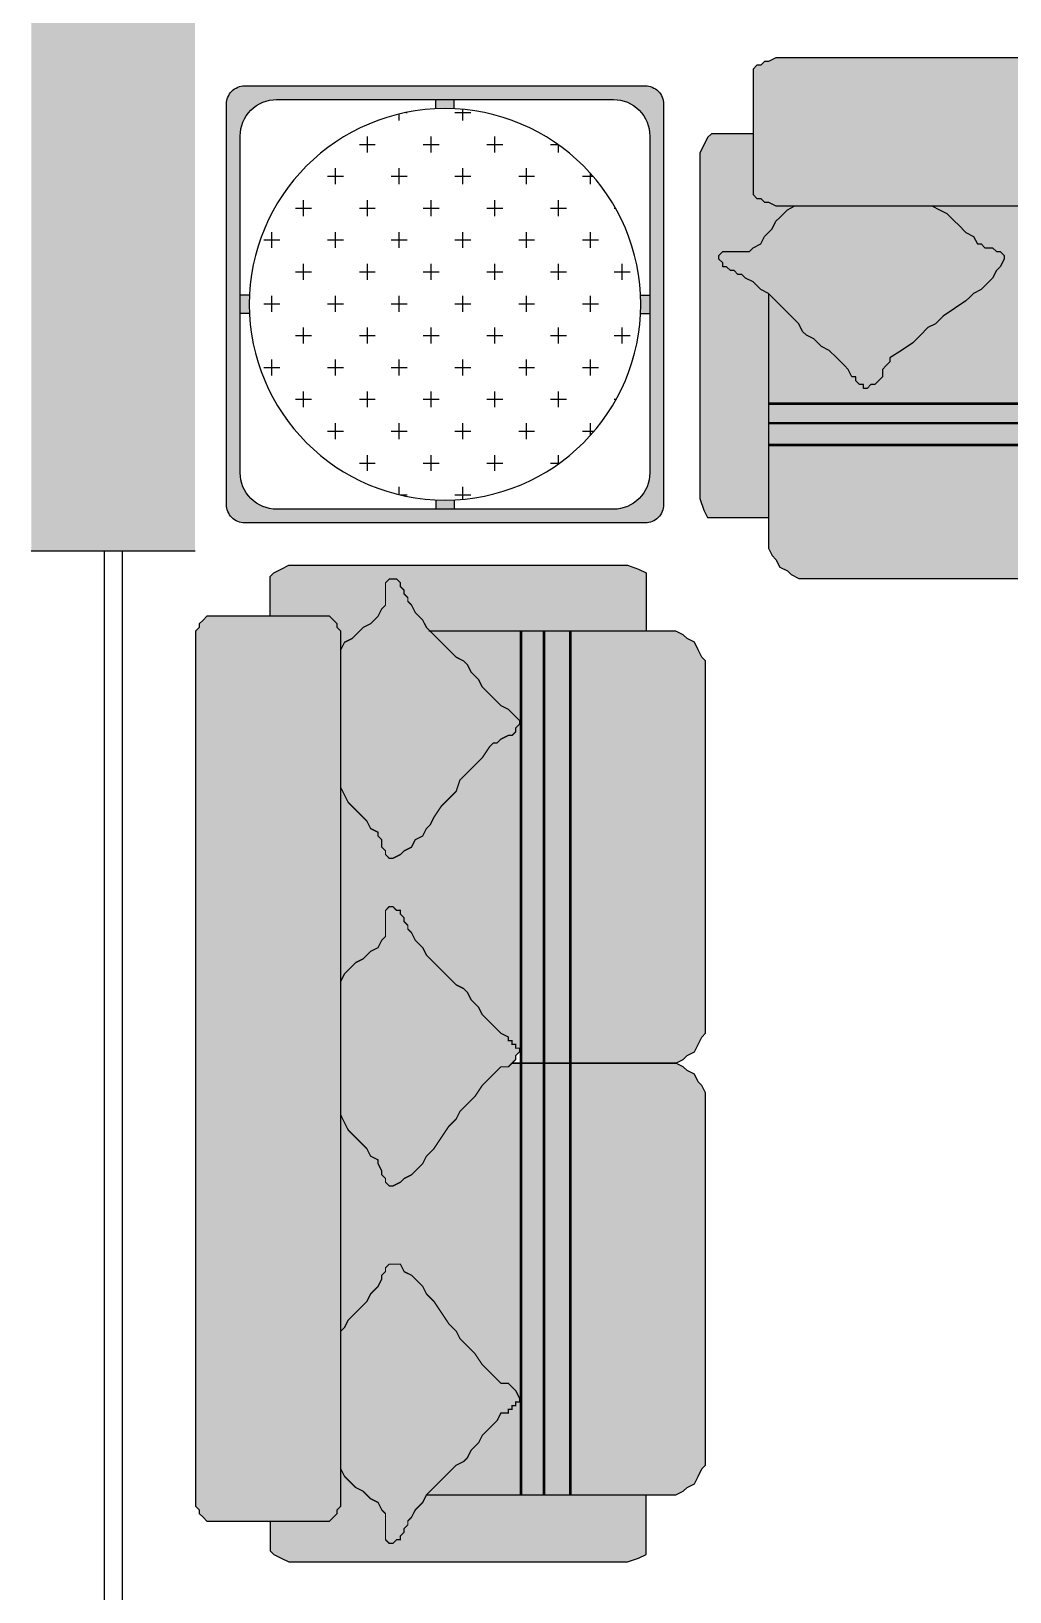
# Model space of a CAD drawing. Extents: x 11 to 612, y 7 to 1092.
# Drawn here: x 55.5 to 109.3, y 581.4 to 667.1 of the extents above; entities that cross this region are included whole.
import ezdxf

# ---------------------------------------------------------------- set-up
doc = ezdxf.new("R2010")
doc.units = 0
doc.header["$MEASUREMENT"] = 0
doc.layers.get('0').update_dxf_attribs({"linetype": 'CONTINUOUS'})
for name, color, linetype in [('FURNITURE', 44, 'CONTINUOUS'), ('LINE', 7, 'CONTINUOUS'), ('WALLS', 7, 'CONTINUOUS'), ('WINDOWS', 140, 'CONTINUOUS')]:
    doc.layers.add(name, color=color, linetype=linetype)

# ---------------------------------------------------------------- blocks, each defined once
blk = doc.blocks.new('CORNER_TABLE_2X2')
h = blk.add_hatch(color=12)
h.dxf.hatch_style = 1
h.paths.add_polyline_path([(11, -12, 0.414214), (12, -11), (12, 11, 0.414214), (11, 12), (-11, 12, 0.414214), (-12, 11), (-12, -11, 0.414214), (-11, -12)])
h.paths.add_polyline_path([(-9.25, -11.25, -0.414214), (-11.25, -9.25), (-11.25, 9.25, -0.414214), (-9.25, 11.25), (9.25, 11.25, -0.414214), (11.25, 9.25), (11.25, -9.25, -0.414214), (9.25, -11.25)], flags=16)
h.paths.add_polyline_path([(-10.75, 0, -1), (10.75, 0, -1)], flags=0)
h = blk.add_hatch(color=12)
h.dxf.hatch_style = 1
h.paths.add_polyline_path([(10.75, 0, -0.011633), (10.738, -0.5), (11.25, -0.5), (11.25, 0.5), (10.738, 0.5, -0.011633)])
h.paths.add_polyline_path([(-0.5, -10.738), (-0.5, -11.25), (0.5, -11.25), (0.5, -10.738, -0.023268)])
h.paths.add_polyline_path([(-10.738, 0.5), (-11.25, 0.5), (-11.25, -0.5), (-10.738, -0.5, -0.011633), (-10.75, 0, -0.011633)])
h.paths.add_polyline_path([(0.5, 10.738), (0.5, 11.25), (-0.5, 11.25), (-0.5, 10.738, -0.023268)])
h = blk.add_hatch()
h.set_pattern_fill('CROSS,_O', color=4, scale=7, angle=180)
h.set_pattern_definition([(180, (417.5305, 118.5105), (-1.75, -1.75), [0.875, -2.625]), (270, (417.093, 118.948), (1.75, -1.75), [0.875, -2.625])])
h.paths.add_polyline_path([(10.75, 0, 1), (-10.75, 0, 1)])
for p, q in [((-0.5, 10.738), (-0.5, 11.25)), ((0.5, 10.738), (0.5, 11.25)), ((-10.738, 0.5), (-11.25, 0.5)), ((10.738, 0.5), (11.25, 0.5)), ((-10.738, -0.5), (-11.25, -0.5)), ((10.738, -0.5), (11.25, -0.5)), ((-0.5, -10.738), (-0.5, -11.25)), ((0.5, -10.738), (0.5, -11.25))]:
    blk.add_line(p, q)
for points in [[(11, 12), (-11, 12, 0.414214), (-12, 11), (-12, -11, 0.414214), (-11, -12), (11, -12, 0.414214), (12, -11), (12, 11, 0.414214)], [(9.25, 11.25), (-9.25, 11.25, 0.414214), (-11.25, 9.25), (-11.25, -9.25, 0.414214), (-9.25, -11.25), (9.25, -11.25, 0.414214), (11.25, -9.25), (11.25, 9.25, 0.414214)]]:
    blk.add_lwpolyline(points, format="xyb", close=True)
at = {"color": 12}
blk.add_circle((0, 0), 10.75, dxfattribs=at)
blk = doc.blocks.new('AFDSAF')
at = {"layer": 'FURNITURE'}
h = blk.add_hatch(color=251, dxfattribs=at)
h.dxf.hatch_style = 1
h.paths.add_polyline_path([(-12.019, 19.146), (-12.019, 14.198), (-12.441, 13.917), (-13.074, 13.495), (-13.285, 13.285), (-13.495, 13.074), (-13.917, 12.863), (-14.339, 12.441), (-14.55, 12.23), (-14.761, 11.809), (-14.972, 11.598), (-15.182, 11.176), (-15.182, 10.965), (-14.972, 10.754), (-14.761, 10.754), (-14.55, 10.543), (-14.128, 10.543), (-13.917, 10.332), (-13.706, 10.332), (-13.495, 9.911), (-13.074, 9.7), (-12.652, 9.278), (-12.441, 9.067), (-12.019, 8.646), (-11.598, 8.435), (-11.176, 8.224), (-27.413, 8.224), (-26.991, 8.435), (-26.569, 8.646), (-26.148, 9.067), (-25.937, 9.278), (-25.515, 9.7), (-25.093, 9.911), (-24.882, 10.332), (-24.671, 10.332), (-24.461, 10.543), (-24.039, 10.543), (-23.828, 10.754), (-23.617, 10.754), (-23.406, 10.965), (-23.406, 11.176), (-23.617, 11.598), (-23.828, 11.809), (-24.039, 12.23), (-24.25, 12.441), (-24.671, 12.863), (-25.093, 13.074), (-25.304, 13.285), (-25.515, 13.495), (-26.148, 13.917), (-26.78, 14.339), (-27.202, 14.761), (-27.624, 14.972), (-28.045, 15.393), (-28.467, 15.815), (-29.1, 16.237), (-29.732, 16.658), (-29.732, 16.869), (-29.943, 17.08), (-30.154, 17.291), (-30.154, 17.713), (-30.365, 17.924), (-30.576, 18.135), (-30.787, 18.135), (-30.997, 18.345), (-31.208, 18.345), (-31.208, 18.135), (-31.419, 18.135), (-31.63, 17.924), (-31.63, 17.713), (-31.841, 17.713), (-32.052, 17.291), (-32.263, 17.08), (-32.684, 16.658), (-33.106, 16.237), (-33.528, 16.026), (-33.95, 15.604), (-34.371, 15.393), (-34.582, 15.182), (-34.793, 14.761), (-35.215, 14.339), (-35.637, 13.917), (-36.058, 13.495), (-36.48, 13.074), (-36.48, 19.146)])
h.paths.add_polyline_path([(12.23, 19.146), (12.23, 17.713), (12.019, 17.291), (11.809, 17.08), (11.809, 16.869), (11.598, 16.658), (10.965, 16.237), (10.543, 15.815), (10.122, 15.393), (9.489, 14.972), (9.067, 14.761), (8.646, 14.339), (8.224, 13.917), (7.591, 13.495), (7.169, 13.285), (6.959, 13.074), (6.537, 12.863), (6.326, 12.441), (5.904, 12.23), (5.693, 11.809), (5.483, 11.598), (5.272, 11.176), (5.272, 10.965), (5.483, 10.754), (5.693, 10.754), (5.904, 10.543), (6.326, 10.543), (6.537, 10.332), (6.748, 10.332), (6.959, 9.911), (7.38, 9.7), (7.802, 9.278), (8.013, 9.067), (8.435, 8.646), (8.856, 8.435), (9.278, 8.224), (-3.585, 8.224), (-3.163, 8.435), (-2.741, 8.856), (-2.53, 9.067), (-2.32, 9.489), (-1.898, 9.911), (-1.687, 10.332), (-1.265, 10.543), (-1.054, 10.754), (-0.633, 10.754), (-0.422, 10.754), (0, 10.754), (0.211, 10.754), (0.422, 10.754), (0.633, 10.965), (0.633, 11.176), (0.422, 11.387), (0.422, 11.598), (0.211, 11.598), (0, 11.809), (-0.211, 11.809), (-0.422, 12.019), (-0.633, 12.019), (-0.843, 12.23), (-1.265, 12.441), (-1.687, 12.863), (-2.109, 13.074), (-2.53, 13.495), (-2.952, 13.917), (-3.374, 14.339), (-3.796, 14.761), (-4.006, 15.182), (-4.217, 15.393), (-4.639, 15.604), (-5.061, 16.026), (-5.483, 16.237), (-5.904, 16.658), (-6.326, 17.08), (-6.748, 17.291), (-6.748, 17.713), (-6.959, 17.713), (-6.959, 17.924), (-7.169, 17.924), (-7.169, 18.135), (-7.38, 18.135), (-7.38, 18.345), (-7.591, 18.345), (-8.013, 18.135), (-8.224, 17.924), (-8.435, 17.713), (-8.435, 17.291), (-8.646, 17.08), (-8.856, 16.869), (-9.067, 16.658), (-9.489, 16.237), (-10.122, 15.815), (-10.543, 15.393), (-10.965, 14.972), (-11.387, 14.761), (-11.809, 14.339), (-12.019, 14.198), (-12.019, 19.146)])
h.paths.add_polyline_path([(36.691, 19.146), (36.691, 13.285), (36.48, 13.495), (36.058, 13.917), (35.637, 14.339), (35.426, 14.761), (35.004, 15.182), (34.793, 15.393), (34.371, 15.604), (33.95, 16.026), (33.528, 16.237), (33.106, 16.658), (32.684, 17.08), (32.474, 17.291), (32.263, 17.713), (32.052, 17.924), (31.841, 18.135), (31.63, 18.345), (31.419, 18.345), (31.208, 18.135), (30.997, 18.135), (30.787, 17.924), (30.787, 17.713), (30.576, 17.291), (30.365, 17.08), (30.365, 16.869), (30.154, 16.658), (29.521, 16.237), (29.1, 15.815), (28.678, 15.393), (28.256, 14.972), (27.834, 14.761), (27.202, 14.339), (26.78, 13.917), (26.148, 13.495), (25.726, 13.285), (25.515, 13.074), (25.093, 12.863), (24.882, 12.441), (24.461, 12.23), (24.25, 11.809), (24.039, 11.598), (23.828, 11.176), (23.828, 10.965), (24.039, 10.965), (24.039, 10.754), (24.25, 10.754), (24.671, 10.543), (24.882, 10.543), (25.093, 10.332), (25.304, 10.332), (25.726, 9.911), (25.937, 9.7), (26.358, 9.278), (26.78, 9.067), (26.991, 8.646), (27.413, 8.435), (27.834, 8.224), (17.08, 8.224), (17.291, 8.435), (17.713, 8.856), (17.924, 9.067), (18.345, 9.489), (18.556, 9.911), (18.978, 10.332), (19.4, 10.543), (19.611, 10.754), (19.822, 10.754), (20.032, 10.754), (20.454, 10.754), (20.665, 10.754), (20.876, 10.754), (21.087, 10.965), (21.087, 11.176), (20.876, 11.387), (20.876, 11.598), (20.665, 11.598), (20.454, 11.809), (20.243, 11.809), (20.032, 12.019), (19.822, 12.019), (19.611, 12.23), (19.189, 12.441), (18.767, 12.863), (18.345, 13.074), (17.924, 13.495), (17.502, 13.917), (17.08, 14.339), (16.658, 14.761), (16.448, 15.182), (16.237, 15.393), (15.815, 15.604), (15.393, 16.026), (14.972, 16.237), (14.55, 16.658), (14.128, 17.08), (13.917, 17.291), (13.706, 17.713), (13.495, 17.924), (13.285, 18.135), (13.074, 18.135), (13.074, 18.345), (12.863, 18.345), (12.652, 18.135), (12.441, 18.135), (12.23, 17.924), (12.23, 19.146)])
h.paths.add_polyline_path([(12.23, 21.518), (12.23, 26.78), (12.441, 27.202), (12.441, 27.624), (12.652, 27.834), (13.074, 28.256), (13.285, 28.467), (13.706, 28.678), (14.128, 28.889), (14.55, 28.889), (34.371, 28.889), (35.004, 28.889), (35.426, 28.678), (35.637, 28.467), (36.058, 28.256), (36.269, 27.834), (36.48, 27.624), (36.691, 27.202), (36.691, 26.78), (36.691, 21.518)])
h.paths.add_polyline_path([(12.23, 21.518), (-12.019, 21.518), (-12.019, 26.78), (-12.019, 27.202), (-11.809, 27.624), (-11.598, 27.834), (-11.387, 28.256), (-11.176, 28.467), (-10.754, 28.678), (-10.332, 28.889), (-9.911, 28.889), (10.122, 28.889), (10.543, 28.889), (10.965, 28.678), (11.387, 28.467), (11.598, 28.256), (11.809, 27.834), (12.019, 27.624), (12.23, 27.202), (12.23, 26.78)])
h.paths.add_polyline_path([(-14.339, 28.889), (-13.917, 28.889), (-13.495, 28.678), (-13.074, 28.467), (-12.652, 28.256), (-12.441, 27.834), (-12.23, 27.624), (-12.23, 27.202), (-12.019, 26.78), (-12.019, 21.518), (-36.48, 21.518), (-36.48, 26.78), (-36.48, 27.202), (-36.269, 27.624), (-36.058, 27.834), (-35.847, 28.256), (-35.426, 28.467), (-35.215, 28.678), (-34.793, 28.889), (-34.16, 28.889)])
h.paths.add_polyline_path([(-12.019, 21.447), (-12.019, 20.3), (-36.48, 20.3), (-36.48, 21.447)])
h.paths.add_polyline_path([(12.23, 20.229), (12.23, 19.217), (-12.019, 19.217), (-12.019, 20.229)])
h.paths.add_polyline_path([(12.23, 21.447), (12.23, 20.3), (-12.019, 20.3), (-12.019, 21.447)])
h.paths.add_polyline_path([(36.691, 21.447), (36.691, 20.3), (12.23, 20.3), (12.23, 21.447)])
h.paths.add_polyline_path([(36.691, 20.229), (36.691, 19.217), (12.23, 19.217), (12.23, 20.229)])
h.paths.add_polyline_path([(-12.019, 20.229), (-12.019, 19.217), (-36.48, 19.217), (-36.48, 20.229)])
h = blk.add_hatch(color=251, dxfattribs=at)
h.dxf.hatch_style = 1
h.paths.add_polyline_path([(35.215, 8.224), (35.637, 8.224), (35.847, 8.224), (36.269, 8.224), (36.48, 8.013), (36.902, 8.013), (37.113, 7.802), (37.323, 7.802), (37.534, 7.591), (37.534, 7.38), (37.534, 0.843), (37.534, 0.633), (37.323, 0.422), (37.113, 0.422), (36.902, 0.211), (36.48, 0.211), (36.269, 0), (35.847, 0), (35.215, 0), (-35.215, 0), (-35.637, 0), (-36.058, 0), (-36.48, 0.211), (-36.691, 0.211), (-36.902, 0.422), (-37.113, 0.422), (-37.323, 0.633), (-37.323, 0.843), (-37.323, 7.38), (-37.323, 7.591), (-37.113, 7.802), (-36.902, 7.802), (-36.691, 8.013), (-36.48, 8.013), (-36.058, 8.224), (-35.637, 8.224), (-35.215, 8.224)])
h.paths.add_polyline_path([(40.26, 6.115), (40.26, 5.272), (40.049, 4.85), (39.838, 4.428), (39.627, 4.217), (37.534, 4.217), (37.534, 7.38), (37.534, 7.591), (37.323, 7.802), (37.113, 7.802), (36.902, 8.013), (36.48, 8.013), (36.269, 8.224), (35.847, 8.224), (35.637, 8.224), (36.058, 8.435), (36.269, 8.856), (36.48, 9.067), (36.902, 9.489), (37.113, 9.911), (37.534, 10.332), (37.956, 10.543), (38.167, 10.754), (38.378, 10.754), (38.589, 10.754), (39.01, 10.754), (39.221, 10.754), (39.432, 10.754), (39.643, 10.965), (39.643, 11.176), (39.643, 11.387), (39.432, 11.598), (39.221, 11.598), (39.01, 11.809), (38.8, 11.809), (38.589, 12.019), (38.378, 12.019), (38.167, 12.23), (37.745, 12.441), (37.323, 12.863), (36.902, 13.074), (36.691, 13.285), (36.691, 25.515), (39.627, 25.515), (39.838, 25.515), (40.049, 25.093), (40.26, 24.461), (40.26, 23.617)])
h.paths.add_polyline_path([(-36.48, 13.074), (-36.902, 12.863), (-37.323, 12.441), (-37.745, 12.23), (-37.956, 12.019), (-38.167, 12.019), (-38.378, 11.809), (-38.589, 11.809), (-38.8, 11.598), (-39.01, 11.598), (-39.01, 11.387), (-39.221, 11.176), (-39.221, 10.965), (-39.01, 10.754), (-38.8, 10.754), (-38.589, 10.754), (-38.167, 10.754), (-37.956, 10.754), (-37.534, 10.754), (-37.323, 10.543), (-36.902, 10.332), (-36.691, 9.911), (-36.269, 9.489), (-36.058, 9.067), (-35.847, 8.856), (-35.426, 8.435), (-35.004, 8.224), (-35.215, 8.224), (-35.637, 8.224), (-36.058, 8.224), (-36.48, 8.013), (-36.691, 8.013), (-36.902, 7.802), (-37.113, 7.802), (-37.323, 7.591), (-37.323, 7.38), (-37.323, 4.217), (-39.643, 4.217), (-39.854, 4.428), (-40.065, 4.85), (-40.276, 5.272), (-40.276, 6.115), (-40.276, 23.617), (-40.276, 24.461), (-40.065, 25.093), (-39.854, 25.515), (-39.643, 25.515), (-36.48, 25.515)])
h = blk.add_hatch(color=52, dxfattribs=at)
h.dxf.hatch_style = 1
h.paths.add_polyline_path([(-27.624, 14.972), (-27.202, 14.761), (-26.78, 14.339), (-26.148, 13.917), (-25.515, 13.495), (-25.304, 13.285), (-25.093, 13.074), (-24.671, 12.863), (-24.25, 12.441), (-24.039, 12.23), (-23.828, 11.809), (-23.617, 11.598), (-23.406, 11.176), (-23.406, 10.965), (-23.617, 10.754), (-23.828, 10.754), (-24.039, 10.543), (-24.461, 10.543), (-24.671, 10.332), (-24.882, 10.332), (-25.093, 9.911), (-25.515, 9.7), (-25.937, 9.278), (-26.148, 9.067), (-26.569, 8.646), (-26.991, 8.435), (-27.413, 8.224), (-27.834, 8.224), (-34.582, 8.224), (-35.004, 8.224), (-35.426, 8.435), (-35.847, 8.856), (-36.058, 9.067), (-36.269, 9.489), (-36.691, 9.911), (-36.902, 10.332), (-37.323, 10.543), (-37.534, 10.754), (-37.956, 10.754), (-38.167, 10.754), (-38.589, 10.754), (-38.8, 10.754), (-39.01, 10.754), (-39.221, 10.965), (-39.221, 11.176), (-39.01, 11.387), (-39.01, 11.598), (-38.8, 11.598), (-38.589, 11.809), (-38.378, 11.809), (-38.167, 12.019), (-37.956, 12.019), (-37.745, 12.23), (-37.323, 12.441), (-36.902, 12.863), (-36.48, 13.074), (-36.058, 13.495), (-35.637, 13.917), (-35.215, 14.339), (-34.793, 14.761), (-34.582, 15.182), (-34.371, 15.393), (-33.95, 15.604), (-33.528, 16.026), (-33.106, 16.237), (-32.684, 16.658), (-32.263, 17.08), (-32.052, 17.291), (-31.841, 17.713), (-31.63, 17.713), (-31.63, 17.924), (-31.419, 18.135), (-31.208, 18.135), (-31.208, 18.345), (-30.997, 18.345), (-30.787, 18.135), (-30.576, 18.135), (-30.365, 17.924), (-30.154, 17.713), (-30.154, 17.291), (-29.943, 17.08), (-29.732, 16.869), (-29.732, 16.658), (-29.1, 16.237), (-28.467, 15.815), (-28.045, 15.393)])
h.paths.add_polyline_path([(-3.796, 14.761), (-3.374, 14.339), (-2.952, 13.917), (-2.53, 13.495), (-2.109, 13.074), (-1.687, 12.863), (-1.265, 12.441), (-0.843, 12.23), (-0.633, 12.019), (-0.422, 12.019), (-0.211, 11.809), (0, 11.809), (0.211, 11.598), (0.422, 11.598), (0.422, 11.387), (0.633, 11.176), (0.633, 10.965), (0.422, 10.754), (0.211, 10.754), (0, 10.754), (-0.422, 10.754), (-0.633, 10.754), (-1.054, 10.754), (-1.265, 10.543), (-1.687, 10.332), (-1.898, 9.911), (-2.32, 9.489), (-2.53, 9.067), (-2.741, 8.856), (-3.163, 8.435), (-3.585, 8.224), (-4.006, 8.224), (-10.965, 8.224), (-11.176, 8.224), (-11.598, 8.435), (-12.019, 8.646), (-12.441, 9.067), (-12.652, 9.278), (-13.074, 9.7), (-13.495, 9.911), (-13.706, 10.332), (-13.917, 10.332), (-14.128, 10.543), (-14.55, 10.543), (-14.761, 10.754), (-14.972, 10.754), (-15.182, 10.965), (-15.182, 11.176), (-14.972, 11.598), (-14.761, 11.809), (-14.55, 12.23), (-14.339, 12.441), (-13.917, 12.863), (-13.495, 13.074), (-13.285, 13.285), (-13.074, 13.495), (-12.441, 13.917), (-11.809, 14.339), (-11.387, 14.761), (-10.965, 14.972), (-10.543, 15.393), (-10.122, 15.815), (-9.489, 16.237), (-9.067, 16.658), (-8.856, 16.869), (-8.646, 17.08), (-8.435, 17.291), (-8.435, 17.713), (-8.224, 17.924), (-8.013, 18.135), (-7.591, 18.345), (-7.38, 18.345), (-7.38, 18.135), (-7.169, 18.135), (-7.169, 17.924), (-6.959, 17.924), (-6.959, 17.713), (-6.748, 17.713), (-6.748, 17.291), (-6.326, 17.08), (-5.904, 16.658), (-5.483, 16.237), (-5.061, 16.026), (-4.639, 15.604), (-4.217, 15.393), (-4.006, 15.182)])
h.paths.add_polyline_path([(10.122, 15.393), (10.543, 15.815), (10.965, 16.237), (11.598, 16.658), (11.809, 16.869), (11.809, 17.08), (12.019, 17.291), (12.23, 17.713), (12.23, 17.924), (12.441, 18.135), (12.652, 18.135), (12.863, 18.345), (13.074, 18.345), (13.074, 18.135), (13.285, 18.135), (13.495, 17.924), (13.706, 17.713), (13.917, 17.291), (14.128, 17.08), (14.55, 16.658), (14.972, 16.237), (15.393, 16.026), (15.815, 15.604), (16.237, 15.393), (16.448, 15.182), (16.658, 14.761), (17.08, 14.339), (17.502, 13.917), (17.924, 13.495), (18.345, 13.074), (18.767, 12.863), (19.189, 12.441), (19.611, 12.23), (19.822, 12.019), (20.032, 12.019), (20.243, 11.809), (20.454, 11.809), (20.665, 11.598), (20.876, 11.598), (20.876, 11.387), (21.087, 11.176), (21.087, 10.965), (20.876, 10.754), (20.665, 10.754), (20.454, 10.754), (20.032, 10.754), (19.822, 10.754), (19.611, 10.754), (19.4, 10.543), (18.978, 10.332), (18.556, 9.911), (18.345, 9.489), (17.924, 9.067), (17.713, 8.856), (17.291, 8.435), (17.08, 8.224), (16.448, 8.224), (9.7, 8.224), (9.278, 8.224), (8.856, 8.435), (8.435, 8.646), (8.013, 9.067), (7.802, 9.278), (7.38, 9.7), (6.959, 9.911), (6.748, 10.332), (6.537, 10.332), (6.326, 10.543), (5.904, 10.543), (5.693, 10.754), (5.483, 10.754), (5.272, 10.965), (5.272, 11.176), (5.483, 11.598), (5.693, 11.809), (5.904, 12.23), (6.326, 12.441), (6.537, 12.863), (6.959, 13.074), (7.169, 13.285), (7.591, 13.495), (8.224, 13.917), (8.646, 14.339), (9.067, 14.761), (9.489, 14.972)])
h.paths.add_polyline_path([(28.678, 15.393), (29.1, 15.815), (29.521, 16.237), (30.154, 16.658), (30.365, 16.869), (30.365, 17.08), (30.576, 17.291), (30.787, 17.713), (30.787, 17.924), (30.997, 18.135), (31.208, 18.135), (31.419, 18.345), (31.63, 18.345), (31.841, 18.135), (32.052, 17.924), (32.263, 17.713), (32.474, 17.291), (32.684, 17.08), (33.106, 16.658), (33.528, 16.237), (33.95, 16.026), (34.371, 15.604), (34.793, 15.393), (35.004, 15.182), (35.426, 14.761), (35.637, 14.339), (36.058, 13.917), (36.48, 13.495), (36.902, 13.074), (37.323, 12.863), (37.745, 12.441), (38.167, 12.23), (38.378, 12.019), (38.589, 12.019), (38.8, 11.809), (39.01, 11.809), (39.221, 11.598), (39.432, 11.598), (39.643, 11.387), (39.643, 11.176), (39.643, 10.965), (39.432, 10.754), (39.221, 10.754), (39.01, 10.754), (38.589, 10.754), (38.378, 10.754), (38.167, 10.754), (37.956, 10.543), (37.534, 10.332), (37.113, 9.911), (36.902, 9.489), (36.48, 9.067), (36.269, 8.856), (36.058, 8.435), (35.637, 8.224), (35.004, 8.224), (28.256, 8.224), (27.834, 8.224), (27.413, 8.435), (26.991, 8.646), (26.78, 9.067), (26.358, 9.278), (25.937, 9.7), (25.726, 9.911), (25.304, 10.332), (25.093, 10.332), (24.882, 10.543), (24.671, 10.543), (24.25, 10.754), (24.039, 10.754), (24.039, 10.965), (23.828, 10.965), (23.828, 11.176), (24.039, 11.598), (24.25, 11.809), (24.461, 12.23), (24.882, 12.441), (25.093, 12.863), (25.515, 13.074), (25.726, 13.285), (26.148, 13.495), (26.78, 13.917), (27.202, 14.339), (27.834, 14.761), (28.256, 14.972)])
at = {"layer": 'FURNITURE', "color": 7}
for p, q in [((-35.426, 28.467), (-35.215, 28.678)), ((-35.215, 28.678), (-34.793, 28.889)), ((-34.793, 28.889), (-34.16, 28.889)), ((-34.16, 28.889), (-14.339, 28.889)), ((-36.269, 27.624), (-36.058, 27.834)), ((-36.058, 27.834), (-35.847, 28.256)), ((-35.847, 28.256), (-35.426, 28.467)), ((-36.48, 27.202), (-36.269, 27.624)), ((-36.48, 26.78), (-36.48, 27.202)), ((-36.48, 13.074), (-36.48, 26.78)), ((-40.065, 25.093), (-39.854, 25.515)), ((-39.854, 25.515), (-39.643, 25.515)), ((-39.643, 25.515), (-36.48, 25.515)), ((-40.276, 24.461), (-40.065, 25.093)), ((-40.276, 23.617), (-40.276, 24.461)), ((-40.276, 6.115), (-40.276, 23.617)), ((-36.48, 21.518), (36.691, 21.518)), ((-36.48, 21.447), (36.691, 21.447)), ((-36.48, 20.3), (36.691, 20.3)), ((-36.48, 20.229), (36.691, 20.229)), ((-36.48, 19.217), (36.691, 19.217)), ((-36.48, 19.146), (36.691, 19.146)), ((-31.208, 18.345), (-31.208, 18.135)), ((-30.997, 18.345), (-31.208, 18.345)), ((-30.997, 18.345), (-30.997, 18.345)), ((-30.787, 18.135), (-30.997, 18.345)), ((-31.841, 17.713), (-32.052, 17.291)), ((-31.63, 17.713), (-31.841, 17.713)), ((-31.419, 18.135), (-31.63, 17.924)), ((-31.63, 17.924), (-31.63, 17.713)), ((-31.63, 17.924), (-31.63, 17.924)), ((-31.208, 18.135), (-31.419, 18.135)), ((-30.576, 18.135), (-30.787, 18.135)), ((-30.365, 17.924), (-30.576, 18.135)), ((-30.154, 17.713), (-30.365, 17.924)), ((-30.154, 17.291), (-30.154, 17.713)), ((-32.684, 16.658), (-33.106, 16.237)), ((-32.263, 17.08), (-32.684, 16.658)), ((-32.052, 17.291), (-32.263, 17.08)), ((-29.943, 17.08), (-30.154, 17.291)), ((-29.732, 16.869), (-29.943, 17.08)), ((-29.732, 16.658), (-29.732, 16.869)), ((-29.1, 16.237), (-29.732, 16.658)), ((-33.95, 15.604), (-34.371, 15.393)), ((-33.528, 16.026), (-33.95, 15.604)), ((-33.106, 16.237), (-33.528, 16.026)), ((-28.467, 15.815), (-29.1, 16.237)), ((-28.045, 15.393), (-28.467, 15.815)), ((-34.793, 14.761), (-35.215, 14.339)), ((-34.582, 15.182), (-34.793, 14.761)), ((-34.371, 15.393), (-34.582, 15.182)), ((-27.624, 14.972), (-28.045, 15.393)), ((-27.202, 14.761), (-27.624, 14.972)), ((-26.78, 14.339), (-27.202, 14.761)), ((-35.637, 13.917), (-36.058, 13.495)), ((-35.215, 14.339), (-35.637, 13.917)), ((-26.148, 13.917), (-26.78, 14.339)), ((-25.515, 13.495), (-26.148, 13.917)), ((-36.48, 13.074), (-36.902, 12.863)), ((-36.058, 13.495), (-36.48, 13.074)), ((-25.304, 13.285), (-25.515, 13.495)), ((-25.093, 13.074), (-25.304, 13.285)), ((-24.671, 12.863), (-25.093, 13.074)), ((-37.745, 12.23), (-37.956, 12.019)), ((-37.323, 12.441), (-37.745, 12.23)), ((-36.902, 12.863), (-37.323, 12.441)), ((-24.25, 12.441), (-24.671, 12.863)), ((-24.039, 12.23), (-24.25, 12.441)), ((-23.828, 11.809), (-24.039, 12.23)), ((-39.01, 11.387), (-39.221, 11.176)), ((-39.01, 11.598), (-39.01, 11.387)), ((-38.8, 11.598), (-39.01, 11.598)), ((-38.589, 11.809), (-38.8, 11.598)), ((-38.378, 11.809), (-38.589, 11.809)), ((-38.167, 12.019), (-38.378, 11.809)), ((-37.956, 12.019), (-38.167, 12.019)), ((-23.617, 11.598), (-23.828, 11.809)), ((-23.406, 11.176), (-23.617, 11.598)), ((-39.221, 11.176), (-39.221, 10.965)), ((-39.221, 10.965), (-39.01, 10.754)), ((-39.01, 10.754), (-38.8, 10.754)), ((-38.8, 10.754), (-38.589, 10.754)), ((-38.589, 10.754), (-38.167, 10.754)), ((-38.167, 10.754), (-37.956, 10.754)), ((-37.956, 10.754), (-37.534, 10.754)), ((-37.534, 10.754), (-37.323, 10.543)), ((-37.323, 10.543), (-36.902, 10.332)), ((-24.671, 10.332), (-24.461, 10.543)), ((-24.461, 10.543), (-24.039, 10.543)), ((-24.039, 10.543), (-23.828, 10.754)), ((-23.828, 10.754), (-23.617, 10.754)), ((-23.617, 10.754), (-23.406, 10.965)), ((-23.406, 10.965), (-23.406, 11.176)), ((-23.406, 10.965), (-23.406, 10.965)), ((-36.902, 10.332), (-36.691, 9.911)), ((-36.691, 9.911), (-36.269, 9.489)), ((-25.937, 9.278), (-25.515, 9.7)), ((-25.515, 9.7), (-25.093, 9.911)), ((-25.093, 9.911), (-24.882, 10.332)), ((-24.882, 10.332), (-24.671, 10.332)), ((-36.269, 9.489), (-36.058, 9.067)), ((-36.058, 9.067), (-35.847, 8.856)), ((-35.847, 8.856), (-35.426, 8.435)), ((-26.569, 8.646), (-26.148, 9.067)), ((-26.148, 9.067), (-25.937, 9.278)), ((-37.323, 7.591), (-37.113, 7.802)), ((-37.113, 7.802), (-36.902, 7.802)), ((-36.902, 7.802), (-36.691, 8.013)), ((-36.691, 8.013), (-36.48, 8.013)), ((-36.48, 8.013), (-36.058, 8.224)), ((-36.058, 8.224), (-35.637, 8.224)), ((-35.637, 8.224), (-35.215, 8.224)), ((-35.426, 8.435), (-35.004, 8.224)), ((-35.215, 8.224), (35.215, 8.224)), ((-35.004, 8.224), (-34.582, 8.224)), ((-34.582, 8.224), (-27.834, 8.224)), ((-27.834, 8.224), (-27.413, 8.224)), ((-27.413, 8.224), (-26.991, 8.435)), ((-26.991, 8.435), (-26.569, 8.646)), ((-37.323, 7.38), (-37.323, 7.591)), ((-37.323, 0.843), (-37.323, 7.38)), ((-40.276, 5.272), (-40.276, 6.115)), ((-40.065, 4.85), (-40.276, 5.272)), ((-39.854, 4.428), (-40.065, 4.85)), ((-39.643, 4.217), (-39.854, 4.428)), ((-37.323, 4.217), (-39.643, 4.217)), ((-37.323, 0.633), (-37.323, 0.843)), ((-37.113, 0.422), (-37.323, 0.633)), ((-36.902, 0.422), (-37.113, 0.422)), ((-36.691, 0.211), (-36.902, 0.422)), ((-36.48, 0.211), (-36.691, 0.211)), ((-36.058, 0), (-36.48, 0.211)), ((-35.637, 0), (-36.058, 0)), ((-35.215, 0), (-35.637, 0)), ((35.215, 0), (-35.215, 0))]:
    blk.add_line(p, q, dxfattribs=at)
blk = doc.blocks.new('AFEDADSDF')
at = {"layer": 'FURNITURE'}
h = blk.add_hatch(color=251, dxfattribs=at)
h.dxf.hatch_style = 1
h.paths.add_polyline_path([(-12.753, 23.786), (-12.551, 23.988), (-12.348, 24.393), (-11.944, 24.798), (-11.741, 25.203), (-11.539, 25.405), (-11.539, 25.608), (-11.336, 25.81), (-11.336, 26.013), (-11.134, 26.215), (-11.134, 26.417), (-10.931, 26.62), (-10.729, 26.62), (-10.526, 26.62), (-10.324, 26.417), (-10.324, 26.215), (-10.324, 26.013), (-10.324, 25.608), (-10.324, 25.405), (-10.324, 25.203), (-10.122, 25), (-9.919, 24.596), (-9.514, 24.191), (-9.109, 23.988), (-8.705, 23.583), (-8.502, 23.381), (-8.097, 23.179), (-7.895, 22.774), (-7.895, 23.179), (-7.895, 23.381), (-7.895, 23.786), (-7.692, 23.988), (-7.692, 24.191), (-7.49, 24.393), (-7.288, 24.596), (-7.085, 24.596), (-4.049, 24.596), (-4.049, 26.759), (-4.251, 26.961), (-4.656, 27.164), (-5.061, 27.366), (-5.871, 27.366), (-22.672, 27.366), (-23.482, 27.366), (-24.089, 27.164), (-24.494, 26.961), (-24.494, 26.759), (-24.494, 23.786)])
h.paths.add_polyline_path([(0, 23.179), (0, 23.381), (0, 23.786), (-0.202, 23.988), (-0.202, 24.191), (-0.405, 24.393), (-0.607, 24.596), (-0.81, 24.596), (-7.085, 24.596), (-7.288, 24.596), (-7.49, 24.393), (-7.692, 24.191), (-7.692, 23.988), (-7.895, 23.786), (-7.895, 23.381), (-7.895, 23.179), (-7.895, -23.179), (-7.895, -23.381), (-7.895, -23.786), (-7.692, -23.988), (-7.692, -24.191), (-7.49, -24.393), (-7.288, -24.596), (-7.085, -24.596), (-0.81, -24.596), (-0.607, -24.596), (-0.405, -24.393), (-0.202, -24.191), (-0.202, -23.988), (0, -23.786), (0, -23.381), (0, -23.179)])
h.paths.add_polyline_path([(-5.871, -26.822), (-5.061, -26.822), (-4.656, -26.62), (-4.251, -26.417), (-4.049, -26.215), (-4.049, -24.596), (-7.085, -24.596), (-7.288, -24.596), (-7.49, -24.393), (-7.692, -24.191), (-7.692, -23.988), (-7.895, -23.786), (-7.895, -23.381), (-7.895, -23.179), (-7.895, -21.761), (-8.097, -22.166), (-8.502, -22.571), (-8.705, -22.774), (-9.109, -22.976), (-9.514, -23.381), (-9.919, -23.583), (-10.122, -23.988), (-10.324, -24.191), (-10.324, -24.596), (-10.324, -24.798), (-10.324, -25.203), (-10.324, -25.405), (-10.324, -25.608), (-10.526, -25.81), (-10.729, -25.81), (-10.931, -25.608), (-11.134, -25.608), (-11.134, -25.405), (-11.336, -25.203), (-11.336, -25), (-11.539, -24.798), (-11.539, -24.596), (-11.741, -24.393), (-11.944, -23.988), (-12.348, -23.583), (-12.551, -23.179), (-24.494, -23.179), (-24.494, -26.215), (-24.494, -26.417), (-24.089, -26.62), (-23.482, -26.822), (-22.672, -26.822)])
h = blk.add_hatch(color=52, dxfattribs=at)
h.dxf.hatch_style = 1
h.paths.add_polyline_path([(-7.895, 22.774), (-8.097, 23.179), (-8.502, 23.381), (-8.705, 23.583), (-9.109, 23.988), (-9.514, 24.191), (-9.919, 24.596), (-10.122, 25), (-10.324, 25.203), (-10.324, 25.405), (-10.324, 25.608), (-10.324, 26.013), (-10.324, 26.215), (-10.324, 26.417), (-10.526, 26.62), (-10.729, 26.62), (-10.931, 26.62), (-11.134, 26.417), (-11.134, 26.215), (-11.336, 26.013), (-11.336, 25.81), (-11.539, 25.608), (-11.539, 25.405), (-11.741, 25.203), (-11.944, 24.798), (-12.348, 24.393), (-12.551, 23.988), (-12.956, 23.583), (-13.361, 23.179), (-13.765, 22.774), (-14.17, 22.369), (-14.575, 22.166), (-14.778, 21.964), (-14.98, 21.559), (-15.385, 21.154), (-15.587, 20.749), (-15.992, 20.344), (-16.397, 19.94), (-16.599, 19.737), (-17.004, 19.535), (-17.207, 19.332), (-17.409, 19.13), (-17.612, 18.927), (-17.612, 18.725), (-17.409, 18.523), (-17.409, 18.32), (-17.207, 18.118), (-17.004, 18.118), (-16.599, 17.915), (-16.397, 17.713), (-16.195, 17.713), (-15.992, 17.51), (-15.587, 16.903), (-15.182, 16.498), (-14.778, 16.093), (-14.373, 15.689), (-14.17, 15.081), (-13.765, 14.676), (-13.361, 14.271), (-12.956, 13.664), (-12.753, 13.259), (-12.551, 13.057), (-12.348, 12.652), (-11.944, 12.45), (-11.741, 12.045), (-11.336, 11.842), (-11.134, 11.64), (-10.729, 11.437), (-10.526, 11.437), (-10.324, 11.64), (-10.324, 11.842), (-10.122, 12.045), (-10.122, 12.45), (-9.919, 12.652), (-9.919, 12.854), (-9.514, 13.057), (-9.312, 13.462), (-8.907, 13.867), (-8.705, 14.069), (-8.3, 14.474), (-8.097, 14.879), (-7.895, 15.284)])
h.paths.add_polyline_path([(-7.895, 4.757), (-8.097, 5.162), (-8.502, 5.567), (-8.705, 5.769), (-9.109, 5.972), (-9.514, 6.377), (-9.919, 6.579), (-10.122, 6.984), (-10.324, 7.186), (-10.324, 7.591), (-10.324, 7.794), (-10.324, 8.199), (-10.324, 8.401), (-10.324, 8.603), (-10.526, 8.806), (-10.729, 8.806), (-10.931, 8.603), (-11.134, 8.603), (-11.134, 8.401), (-11.336, 8.199), (-11.336, 7.996), (-11.539, 7.794), (-11.539, 7.591), (-11.741, 7.389), (-11.944, 6.984), (-12.348, 6.579), (-12.551, 6.174), (-12.956, 5.769), (-13.361, 5.364), (-13.765, 4.96), (-14.17, 4.555), (-14.575, 4.352), (-14.778, 4.15), (-14.98, 3.745), (-15.385, 3.34), (-15.587, 2.935), (-15.992, 2.53), (-16.397, 2.126), (-16.599, 1.923), (-17.004, 1.721), (-17.004, 1.518), (-17.207, 1.518), (-17.207, 1.316), (-17.409, 1.316), (-17.409, 1.113), (-17.612, 1.113), (-17.612, 0.911), (-17.409, 0.709), (-17.409, 0.506), (-17.207, 0.304), (-17.004, 0.101), (-16.599, 0.101), (-16.397, -0.101), (-16.195, -0.304), (-15.992, -0.506), (-15.587, -0.911), (-15.182, -1.518), (-14.778, -1.923), (-14.373, -2.328), (-14.17, -2.733), (-13.765, -3.138), (-13.361, -3.745), (-12.956, -4.352), (-12.753, -4.555), (-12.551, -4.757), (-12.348, -5.162), (-11.944, -5.567), (-11.741, -5.769), (-11.336, -5.972), (-11.134, -6.174), (-10.729, -6.377), (-10.526, -6.377), (-10.324, -6.174), (-10.324, -5.972), (-10.122, -5.769), (-10.122, -5.567), (-9.919, -5.162), (-9.919, -4.96), (-9.514, -4.757), (-9.312, -4.352), (-8.907, -3.947), (-8.705, -3.745), (-8.3, -3.34), (-8.097, -2.935), (-7.895, -2.53)])
h.paths.add_polyline_path([(-7.895, -14.271), (-8.097, -14.069), (-8.3, -13.664), (-8.705, -13.259), (-8.907, -13.057), (-9.312, -12.652), (-9.514, -12.247), (-9.919, -11.842), (-10.122, -11.437), (-10.122, -11.235), (-10.324, -11.033), (-10.324, -10.83), (-10.526, -10.628), (-10.729, -10.628), (-11.134, -10.628), (-11.336, -11.033), (-11.741, -11.235), (-11.944, -11.437), (-12.348, -11.842), (-12.551, -12.247), (-12.753, -12.45), (-12.956, -12.652), (-13.361, -13.259), (-13.765, -13.867), (-14.17, -14.271), (-14.373, -14.676), (-14.778, -15.081), (-15.182, -15.486), (-15.587, -16.093), (-15.992, -16.498), (-16.195, -16.701), (-16.397, -16.903), (-16.599, -17.106), (-17.004, -17.106), (-17.207, -17.308), (-17.409, -17.51), (-17.612, -17.915), (-17.612, -18.118), (-17.409, -18.118), (-17.409, -18.32), (-17.207, -18.32), (-17.207, -18.523), (-17.004, -18.523), (-17.004, -18.725), (-16.599, -18.725), (-16.397, -19.13), (-15.992, -19.535), (-15.587, -19.94), (-15.385, -20.344), (-14.98, -20.749), (-14.778, -21.154), (-14.575, -21.357), (-14.17, -21.559), (-13.765, -21.964), (-13.361, -22.369), (-12.956, -22.774), (-12.551, -23.179), (-12.348, -23.583), (-11.944, -23.988), (-11.741, -24.393), (-11.539, -24.596), (-11.539, -24.798), (-11.336, -25), (-11.336, -25.203), (-11.134, -25.405), (-11.134, -25.608), (-10.931, -25.608), (-10.729, -25.81), (-10.526, -25.81), (-10.324, -25.608), (-10.324, -25.405), (-10.324, -25.203), (-10.324, -24.798), (-10.324, -24.596), (-10.324, -24.191), (-10.122, -23.988), (-9.919, -23.583), (-9.514, -23.381), (-9.109, -22.976), (-8.705, -22.774), (-8.502, -22.571), (-8.097, -22.166), (-7.895, -21.761)])
h = blk.add_hatch(color=251, dxfattribs=at)
h.dxf.hatch_style = 1
h.paths.add_polyline_path([(-20.417, 23.786), (-25.709, 23.786), (-26.114, 23.786), (-26.519, 23.583), (-26.721, 23.381), (-27.126, 23.179), (-27.328, 22.774), (-27.531, 22.369), (-27.733, 22.166), (-27.733, 21.559), (-27.733, 2.53), (-27.733, 1.923), (-27.531, 1.721), (-27.328, 1.316), (-27.126, 0.911), (-26.721, 0.709), (-26.519, 0.506), (-26.114, 0.304), (-25.709, 0.304), (-20.417, 0.304)])
h.paths.add_polyline_path([(-18.985, 23.786), (-20.348, 23.786), (-20.348, 0.304), (-18.985, 0.304)])
h.paths.add_polyline_path([(-17.739, 23.786), (-18.916, 23.786), (-18.916, 0.304), (-17.739, 0.304)])
h.paths.add_polyline_path([(-11.741, 12.045), (-11.944, 12.45), (-12.348, 12.652), (-12.551, 13.057), (-12.753, 13.259), (-12.956, 13.664), (-13.361, 14.271), (-13.765, 14.676), (-14.17, 15.081), (-14.373, 15.689), (-14.778, 16.093), (-15.182, 16.498), (-15.587, 16.903), (-15.992, 17.51), (-16.195, 17.713), (-16.397, 17.713), (-16.599, 17.915), (-17.004, 18.118), (-17.207, 18.118), (-17.409, 18.32), (-17.409, 18.523), (-17.612, 18.725), (-17.612, 18.927), (-17.409, 19.13), (-17.207, 19.332), (-17.004, 19.535), (-16.599, 19.737), (-16.397, 19.94), (-15.992, 20.344), (-15.587, 20.749), (-15.385, 21.154), (-14.98, 21.559), (-14.778, 21.964), (-14.575, 22.166), (-14.17, 22.369), (-13.765, 22.774), (-13.361, 23.179), (-12.956, 23.583), (-12.753, 23.786), (-17.67, 23.786), (-17.67, 1.113), (-17.409, 1.113), (-17.409, 1.316), (-17.207, 1.316), (-17.207, 1.518), (-17.004, 1.518), (-17.004, 1.721), (-16.599, 1.923), (-16.397, 2.126), (-15.992, 2.53), (-15.587, 2.935), (-15.385, 3.34), (-14.98, 3.745), (-14.778, 4.15), (-14.575, 4.352), (-14.17, 4.555), (-13.765, 4.96), (-13.361, 5.364), (-12.956, 5.769), (-12.551, 6.174), (-12.348, 6.579), (-11.944, 6.984), (-11.741, 7.389), (-11.539, 7.591), (-11.539, 7.794), (-11.336, 7.996), (-11.336, 8.199), (-11.134, 8.401), (-11.134, 8.603), (-10.931, 8.603), (-10.729, 8.806), (-10.526, 8.806), (-10.324, 8.603), (-10.324, 8.401), (-10.324, 8.199), (-10.324, 7.794), (-10.324, 7.591), (-10.324, 7.186), (-10.122, 6.984), (-9.919, 6.579), (-9.514, 6.377), (-9.109, 5.972), (-8.705, 5.769), (-8.502, 5.567), (-8.097, 5.162), (-7.895, 4.757), (-7.895, 15.284), (-8.097, 14.879), (-8.3, 14.474), (-8.705, 14.069), (-8.907, 13.867), (-9.312, 13.462), (-9.514, 13.057), (-9.919, 12.854), (-9.919, 12.652), (-10.122, 12.45), (-10.122, 12.045), (-10.324, 11.842), (-10.324, 11.64), (-10.526, 11.437), (-10.729, 11.437), (-11.134, 11.64), (-11.336, 11.842)])
h.paths.add_polyline_path([(-7.895, -2.53), (-8.097, -2.935), (-8.3, -3.34), (-8.705, -3.745), (-8.907, -3.947), (-9.312, -4.352), (-9.514, -4.757), (-9.919, -4.96), (-9.919, -5.162), (-10.122, -5.567), (-10.122, -5.769), (-10.324, -5.972), (-10.324, -6.174), (-10.526, -6.377), (-10.729, -6.377), (-11.134, -6.174), (-11.336, -5.972), (-11.741, -5.769), (-11.944, -5.567), (-12.348, -5.162), (-12.551, -4.757), (-12.753, -4.555), (-12.956, -4.352), (-13.361, -3.745), (-13.765, -3.138), (-14.17, -2.733), (-14.373, -2.328), (-14.778, -1.923), (-15.182, -1.518), (-15.587, -0.911), (-15.992, -0.506), (-16.195, -0.304), (-16.397, -0.101), (-16.599, 0.101), (-17.004, 0.101), (-17.207, 0.304), (-17.67, 0.304), (-17.67, -18.118), (-17.612, -18.118), (-17.612, -17.915), (-17.409, -17.51), (-17.207, -17.308), (-17.004, -17.106), (-16.599, -17.106), (-16.397, -16.903), (-16.195, -16.701), (-15.992, -16.498), (-15.587, -16.093), (-15.182, -15.486), (-14.778, -15.081), (-14.373, -14.676), (-14.17, -14.271), (-13.765, -13.867), (-13.361, -13.259), (-12.956, -12.652), (-12.753, -12.45), (-12.551, -12.247), (-12.348, -11.842), (-11.944, -11.437), (-11.741, -11.235), (-11.336, -11.033), (-11.134, -10.628), (-10.729, -10.628), (-10.526, -10.628), (-10.324, -10.83), (-10.324, -11.033), (-10.122, -11.235), (-10.122, -11.437), (-9.919, -11.842), (-9.514, -12.247), (-9.312, -12.652), (-8.907, -13.057), (-8.705, -13.259), (-8.3, -13.664), (-8.097, -14.069), (-7.895, -14.271)])
h.paths.add_polyline_path([(-13.361, -22.369), (-13.765, -21.964), (-14.17, -21.559), (-14.575, -21.357), (-14.778, -21.154), (-14.98, -20.749), (-15.385, -20.344), (-15.587, -19.94), (-15.992, -19.535), (-16.397, -19.13), (-16.599, -18.725), (-17.004, -18.725), (-17.004, -18.523), (-17.207, -18.523), (-17.207, -18.32), (-17.409, -18.32), (-17.409, -18.118), (-17.67, -18.118), (-17.67, -23.179), (-12.551, -23.179), (-12.956, -22.774)])
h.paths.add_polyline_path([(-17.739, 0.304), (-18.916, 0.304), (-18.916, -23.179), (-17.739, -23.179)])
h.paths.add_polyline_path([(-18.985, 0.304), (-20.348, 0.304), (-20.348, -23.179), (-18.985, -23.179)])
h = blk.add_hatch(color=251, dxfattribs=at)
h.dxf.hatch_style = 1
h.paths.add_polyline_path([(-20.417, 0.304), (-25.709, 0.304), (-26.114, 0.304), (-26.519, 0.101), (-26.721, -0.101), (-27.126, -0.304), (-27.328, -0.709), (-27.531, -0.911), (-27.733, -1.316), (-27.733, -1.923), (-27.733, -20.952), (-27.733, -21.559), (-27.531, -21.761), (-27.328, -22.166), (-27.126, -22.571), (-26.721, -22.774), (-26.519, -22.976), (-26.114, -23.179), (-25.709, -23.179), (-20.417, -23.179)])
at = {"layer": 'FURNITURE', "color": 7}
for p, q in [((-24.089, 27.164), (-24.494, 26.961)), ((-23.482, 27.366), (-24.089, 27.164)), ((-22.672, 27.366), (-23.482, 27.366)), ((-5.871, 27.366), (-22.672, 27.366)), ((-5.061, 27.366), (-5.871, 27.366)), ((-4.656, 27.164), (-5.061, 27.366)), ((-4.251, 26.961), (-4.656, 27.164)), ((-24.494, 26.961), (-24.494, 26.759)), ((-24.494, 26.759), (-24.494, 23.786)), ((-4.049, 26.759), (-4.251, 26.961)), ((-4.049, 24.596), (-4.049, 26.759)), ((-26.519, 23.583), (-26.114, 23.786)), ((-26.114, 23.786), (-25.709, 23.786)), ((-25.709, 23.786), (-12.689, 23.786)), ((-20.417, -23.179), (-20.417, 23.786)), ((-20.348, -23.179), (-20.348, 23.786)), ((-18.985, -23.179), (-18.985, 23.786)), ((-18.916, -23.179), (-18.916, 23.786)), ((-17.739, -23.179), (-17.739, 23.786)), ((-17.67, -23.179), (-17.67, 23.786)), ((-7.895, 23.786), (-7.692, 23.988)), ((-7.895, 23.381), (-7.895, 23.786)), ((-7.692, 24.191), (-7.49, 24.393)), ((-7.692, 23.988), (-7.692, 24.191)), ((-7.49, 24.393), (-7.288, 24.596)), ((-7.49, 24.393), (-7.49, 24.393)), ((-7.288, 24.596), (-7.085, 24.596)), ((-7.085, 24.596), (-0.81, 24.596)), ((-0.81, 24.596), (-0.607, 24.596)), ((-0.607, 24.596), (-0.405, 24.393)), ((-0.405, 24.393), (-0.405, 24.393)), ((-0.405, 24.393), (-0.202, 24.191)), ((-0.202, 24.191), (-0.202, 23.988)), ((-0.202, 23.988), (0, 23.786)), ((0, 23.786), (0, 23.381)), ((-27.328, 22.774), (-27.126, 23.179)), ((-27.126, 23.179), (-26.721, 23.381)), ((-26.721, 23.381), (-26.519, 23.583)), ((-7.895, 23.179), (-7.895, 23.381)), ((-7.895, -23.179), (-7.895, 23.179)), ((0, 23.381), (0, 23.179)), ((0, 23.179), (0, -23.179)), ((-27.733, 22.166), (-27.531, 22.369)), ((-27.733, 21.559), (-27.733, 22.166)), ((-27.531, 22.369), (-27.328, 22.774)), ((-27.733, 2.53), (-27.733, 21.559)), ((-27.733, 1.923), (-27.733, 2.53)), ((-27.531, 1.721), (-27.733, 1.923)), ((-27.328, 1.316), (-27.531, 1.721)), ((-27.126, 0.911), (-27.328, 1.316)), ((-26.721, 0.709), (-27.126, 0.911)), ((-26.519, 0.506), (-26.721, 0.709)), ((-26.721, -0.101), (-26.519, 0.101)), ((-26.114, 0.304), (-26.519, 0.506)), ((-26.519, 0.101), (-26.114, 0.304)), ((-25.709, 0.304), (-26.114, 0.304)), ((-26.114, 0.304), (-25.709, 0.304)), ((-17.207, 0.304), (-25.709, 0.304)), ((-25.709, 0.304), (-17.207, 0.304)), ((-27.531, -0.911), (-27.328, -0.709)), ((-27.328, -0.709), (-27.126, -0.304)), ((-27.126, -0.304), (-26.721, -0.101)), ((-27.733, -1.316), (-27.531, -0.911)), ((-27.733, -1.923), (-27.733, -1.316)), ((-27.733, -20.952), (-27.733, -1.923)), ((-27.733, -21.559), (-27.733, -20.952)), ((-27.531, -21.761), (-27.733, -21.559)), ((-27.328, -22.166), (-27.531, -21.761)), ((-27.126, -22.571), (-27.328, -22.166)), ((-26.721, -22.774), (-27.126, -22.571)), ((-26.519, -22.976), (-26.721, -22.774)), ((-26.114, -23.179), (-26.519, -22.976)), ((-25.709, -23.179), (-26.114, -23.179)), ((-12.551, -23.179), (-25.709, -23.179)), ((-24.494, -26.215), (-24.494, -23.179)), ((-7.895, -23.381), (-7.895, -23.179)), ((-7.895, -23.786), (-7.895, -23.381)), ((0, -23.179), (0, -23.381)), ((0, -23.381), (0, -23.786)), ((-7.692, -23.988), (-7.895, -23.786)), ((-7.692, -24.191), (-7.692, -23.988)), ((-7.49, -24.393), (-7.692, -24.191)), ((-7.288, -24.596), (-7.49, -24.393)), ((-7.49, -24.393), (-7.49, -24.393)), ((-7.085, -24.596), (-7.288, -24.596)), ((-0.81, -24.596), (-7.085, -24.596)), ((-4.049, -24.596), (-4.049, -26.215)), ((-0.607, -24.596), (-0.81, -24.596)), ((-0.405, -24.393), (-0.607, -24.596)), ((-0.202, -24.191), (-0.405, -24.393)), ((-0.405, -24.393), (-0.405, -24.393)), ((0, -23.786), (-0.202, -23.988)), ((-0.202, -23.988), (-0.202, -24.191)), ((-24.494, -26.417), (-24.494, -26.215)), ((-4.049, -26.215), (-4.251, -26.417)), ((-24.089, -26.62), (-24.494, -26.417)), ((-23.482, -26.822), (-24.089, -26.62)), ((-22.672, -26.822), (-23.482, -26.822)), ((-5.871, -26.822), (-22.672, -26.822)), ((-5.061, -26.822), (-5.871, -26.822)), ((-4.656, -26.62), (-5.061, -26.822)), ((-4.251, -26.417), (-4.656, -26.62))]:
    blk.add_line(p, q, dxfattribs=at)
at = {"layer": 'FURNITURE', "color": 7, "const_width": 0.069}
for points in [[(-17.004, 19.535), (-16.599, 19.737), (-16.397, 19.94), (-15.992, 20.344), (-15.587, 20.749), (-15.385, 21.154), (-14.98, 21.559), (-14.778, 21.964), (-14.575, 22.166), (-14.17, 22.369), (-13.765, 22.774), (-13.361, 23.179), (-12.956, 23.583), (-12.551, 23.988), (-12.348, 24.393), (-11.944, 24.798), (-11.741, 25.203), (-11.539, 25.405), (-11.539, 25.608), (-11.336, 25.81), (-11.336, 26.013), (-11.134, 26.215), (-11.134, 26.417), (-10.931, 26.62), (-10.729, 26.62), (-10.526, 26.62), (-10.324, 26.417), (-10.324, 26.215), (-10.324, 26.013), (-10.324, 25.608), (-10.324, 25.405), (-10.324, 25.203), (-10.122, 25), (-9.919, 24.596), (-9.514, 24.191), (-9.109, 23.988), (-8.705, 23.583), (-8.502, 23.381), (-8.097, 23.179), (-7.895, 22.774), (-7.895, 22.166), (-7.895, 15.689), (-7.895, 15.284), (-8.097, 14.879), (-8.3, 14.474), (-8.705, 14.069), (-8.907, 13.867), (-9.312, 13.462), (-9.514, 13.057), (-9.919, 12.854), (-9.919, 12.652), (-10.122, 12.45), (-10.122, 12.045), (-10.324, 11.842), (-10.324, 11.64), (-10.526, 11.437), (-10.526, 11.437), (-10.729, 11.437), (-11.134, 11.64), (-11.336, 11.842), (-11.741, 12.045), (-11.944, 12.45), (-12.348, 12.652), (-12.551, 13.057), (-12.753, 13.259), (-12.956, 13.664), (-13.361, 14.271), (-13.765, 14.676), (-14.17, 15.081), (-14.373, 15.689), (-14.778, 16.093), (-15.182, 16.498), (-15.587, 16.903), (-15.992, 17.51), (-16.195, 17.713), (-16.397, 17.713), (-16.599, 17.915), (-17.004, 18.118), (-17.207, 18.118), (-17.409, 18.32), (-17.409, 18.523), (-17.612, 18.725), (-17.612, 18.725), (-17.612, 18.927), (-17.409, 19.13), (-17.409, 19.13), (-17.207, 19.332), (-17.207, 19.332), (-17.004, 19.535), (-17.004, 19.535)], [(-17.004, 1.721), (-16.599, 1.923), (-16.397, 2.126), (-15.992, 2.53), (-15.587, 2.935), (-15.385, 3.34), (-14.98, 3.745), (-14.778, 4.15), (-14.575, 4.352), (-14.17, 4.555), (-13.765, 4.96), (-13.361, 5.364), (-12.956, 5.769), (-12.551, 6.174), (-12.348, 6.579), (-11.944, 6.984), (-11.741, 7.389), (-11.539, 7.591), (-11.539, 7.794), (-11.336, 7.996), (-11.336, 8.199), (-11.134, 8.401), (-11.134, 8.603), (-10.931, 8.603), (-10.729, 8.806), (-10.526, 8.806), (-10.324, 8.603), (-10.324, 8.401), (-10.324, 8.199), (-10.324, 7.794), (-10.324, 7.591), (-10.324, 7.186), (-10.122, 6.984), (-9.919, 6.579), (-9.514, 6.377), (-9.109, 5.972), (-8.705, 5.769), (-8.502, 5.567), (-8.097, 5.162), (-7.895, 4.757), (-7.895, 4.352), (-7.895, -2.328), (-7.895, -2.53), (-8.097, -2.935), (-8.3, -3.34), (-8.705, -3.745), (-8.907, -3.947), (-9.312, -4.352), (-9.514, -4.757), (-9.919, -4.96), (-9.919, -5.162), (-10.122, -5.567), (-10.122, -5.769), (-10.324, -5.972), (-10.324, -6.174), (-10.526, -6.377), (-10.526, -6.377), (-10.729, -6.377), (-11.134, -6.174), (-11.336, -5.972), (-11.741, -5.769), (-11.944, -5.567), (-12.348, -5.162), (-12.551, -4.757), (-12.753, -4.555), (-12.956, -4.352), (-13.361, -3.745), (-13.765, -3.138), (-14.17, -2.733), (-14.373, -2.328), (-14.778, -1.923), (-15.182, -1.518), (-15.587, -0.911), (-15.992, -0.506), (-16.195, -0.304), (-16.397, -0.101), (-16.599, 0.101), (-17.004, 0.101), (-17.207, 0.304), (-17.409, 0.506), (-17.409, 0.709), (-17.612, 0.911), (-17.612, 0.911), (-17.612, 1.113), (-17.409, 1.113), (-17.409, 1.316), (-17.207, 1.316), (-17.207, 1.518), (-17.004, 1.518), (-17.004, 1.721)], [(-17.004, -18.725), (-16.599, -18.725), (-16.397, -19.13), (-15.992, -19.535), (-15.587, -19.94), (-15.385, -20.344), (-14.98, -20.749), (-14.778, -21.154), (-14.575, -21.357), (-14.17, -21.559), (-13.765, -21.964), (-13.361, -22.369), (-12.956, -22.774), (-12.551, -23.179), (-12.348, -23.583), (-11.944, -23.988), (-11.741, -24.393), (-11.539, -24.596), (-11.539, -24.798), (-11.336, -25), (-11.336, -25.203), (-11.134, -25.405), (-11.134, -25.608), (-10.931, -25.608), (-10.729, -25.81), (-10.526, -25.81), (-10.324, -25.608), (-10.324, -25.405), (-10.324, -25.203), (-10.324, -24.798), (-10.324, -24.596), (-10.324, -24.191), (-10.122, -23.988), (-9.919, -23.583), (-9.514, -23.381), (-9.109, -22.976), (-8.705, -22.774), (-8.502, -22.571), (-8.097, -22.166), (-7.895, -21.761), (-7.895, -21.357), (-7.895, -14.676), (-7.895, -14.271), (-8.097, -14.069), (-8.3, -13.664), (-8.705, -13.259), (-8.907, -13.057), (-9.312, -12.652), (-9.514, -12.247), (-9.919, -11.842), (-9.919, -11.842), (-10.122, -11.437), (-10.122, -11.235), (-10.324, -11.033), (-10.324, -10.83), (-10.526, -10.628), (-10.526, -10.628), (-10.729, -10.628), (-11.134, -10.628), (-11.336, -11.033), (-11.741, -11.235), (-11.944, -11.437), (-12.348, -11.842), (-12.551, -12.247), (-12.753, -12.45), (-12.956, -12.652), (-13.361, -13.259), (-13.765, -13.867), (-14.17, -14.271), (-14.373, -14.676), (-14.778, -15.081), (-15.182, -15.486), (-15.587, -16.093), (-15.992, -16.498), (-16.195, -16.701), (-16.397, -16.903), (-16.599, -17.106), (-17.004, -17.106), (-17.207, -17.308), (-17.409, -17.51), (-17.409, -17.51), (-17.612, -17.915), (-17.612, -17.915), (-17.612, -18.118), (-17.409, -18.118), (-17.409, -18.32), (-17.207, -18.32), (-17.207, -18.523), (-17.004, -18.523), (-17.004, -18.725)]]:
    blk.add_lwpolyline(points, dxfattribs=at)

msp = doc.modelspace()

# ---------------------------------------------------------------- hatches: boundary and pattern name
at = {"layer": 'LINE'}
h = msp.add_hatch(color=6, dxfattribs=at)
h.paths.add_polyline_path([(402.025, 1042.08), (393.025, 1042.08), (393.025, 994.08), (349.525, 994.08), (349.525, 989.58), (406.525, 989.58), (406.525, 998.58), (402.025, 998.58)])
h.paths.add_polyline_path([(249.025, 845.58), (244.525, 845.58), (244.525, 724.08), (249.025, 724.08), (249.025, 787.08), (259.525, 787.08), (259.525, 791.58), (249.025, 791.58)], flags=17)
h.paths.add_polyline_path([(201.025, 269.58), (205.525, 269.58), (205.525, 278.58), (201.025, 278.58), (201.025, 355.08), (196.525, 355.08), (196.525, 245.58), (144.025, 245.58), (144.025, 236.58), (201.025, 236.58)])
h.paths.add_polyline_path([(64.525, 275.58), (55.525, 275.58), (55.525, 236.58), (82.525, 236.58), (82.525, 245.58), (64.525, 245.58)])
h.paths.add_polyline_path([(201.025, 439.08), (196.525, 439.08), (196.525, 410.58), (64.525, 410.58), (64.525, 451.08), (55.525, 451.08), (55.525, 371.58), (64.525, 371.58), (64.525, 401.58), (196.525, 401.58), (196.525, 397.08), (201.025, 397.08)])
h.paths.add_polyline_path([(205.525, 512.58), (64.525, 512.58), (64.525, 542.58), (55.525, 542.58), (55.525, 499.08), (64.525, 499.08), (64.525, 503.58), (196.525, 503.58), (196.525, 481.08), (201.025, 481.08), (201.025, 503.58), (205.525, 503.58)])
h.paths.add_polyline_path([(64.525, 713.58), (55.525, 713.58), (55.525, 638.58), (64.525, 638.58), (64.525, 668.58), (249.025, 668.58), (249.025, 682.08), (244.525, 682.08), (244.525, 677.58), (64.525, 677.58)])
h.paths.add_polyline_path([(69.025, 998.58), (55.525, 998.58), (55.525, 785.58), (64.525, 785.58), (64.525, 821.58), (93.025, 821.58), (93.025, 830.58), (64.525, 830.58), (64.525, 989.58), (69.025, 989.58)])
h.paths.add_polyline_path([(156.025, 998.58), (105.025, 998.58), (105.025, 989.58), (127.525, 989.58), (127.525, 830.58), (123.025, 830.58), (123.025, 821.58), (132.025, 821.58), (132.025, 989.58), (156.025, 989.58)])
h.paths.add_polyline_path([(228.025, 1042.08), (219.025, 1042.08), (219.025, 998.58), (214.525, 998.58), (214.525, 989.58), (271.525, 989.58), (271.525, 994.08), (228.025, 994.08)])
h.paths.add_polyline_path([(516.025, 998.58), (465.025, 998.58), (465.025, 989.58), (489.025, 989.58), (489.025, 821.58), (498.025, 821.58), (498.025, 830.58), (493.525, 830.58), (493.525, 989.58), (516.025, 989.58)])
h.paths.add_polyline_path([(376.525, 845.58), (372.025, 845.58), (372.025, 791.58), (361.525, 791.58), (361.525, 787.08), (372.025, 787.08), (372.025, 724.08), (376.525, 724.08)], flags=17)
h.paths.add_polyline_path([(565.525, 713.58), (556.525, 713.58), (556.525, 677.58), (376.525, 677.58), (376.525, 682.08), (372.025, 682.08), (372.025, 668.58), (556.525, 668.58), (556.525, 638.58), (565.525, 638.58)])
h.paths.add_polyline_path([(565.525, 998.58), (552.025, 998.58), (552.025, 989.58), (556.525, 989.58), (556.525, 830.58), (528.025, 830.58), (528.025, 821.58), (556.525, 821.58), (556.525, 785.58), (565.525, 785.58)])
h.paths.add_polyline_path([(565.525, 542.58), (556.525, 542.58), (556.525, 512.58), (415.525, 512.58), (415.525, 503.58), (420.025, 503.58), (420.025, 481.08), (424.525, 481.08), (424.525, 503.58), (556.525, 503.58), (556.525, 499.08), (565.525, 499.08)])
h.paths.add_polyline_path([(565.525, 451.08), (556.525, 451.08), (556.525, 410.58), (424.525, 410.58), (424.525, 439.08), (420.025, 439.08), (420.025, 397.08), (424.525, 397.08), (424.525, 401.58), (556.525, 401.58), (556.525, 371.58), (565.525, 371.58)])
h.paths.add_polyline_path([(565.525, 275.58), (556.525, 275.58), (556.525, 245.58), (538.525, 245.58), (538.525, 236.58), (565.525, 236.58)])
h.paths.add_polyline_path([(477.025, 245.58), (424.525, 245.58), (424.525, 355.08), (420.025, 355.08), (420.025, 278.58), (415.525, 278.58), (415.525, 269.58), (420.025, 269.58), (420.025, 236.58), (477.025, 236.58)])
h.paths.add_polyline_path([(186.025, 86.58, 1), (174.025, 86.58, 1)])
h.paths.add_polyline_path([(447.025, 86.58, 1), (435.025, 86.58, 1)])

# ---------------------------------------------------------------- linework, layer by layer
at = {"layer": 'WALLS'}
msp.add_line((55.525, 638.58), (64.525, 638.58), dxfattribs=at)
at = {"layer": 'WINDOWS'}
for p, q in [((59.525, 638.58), (59.525, 542.58)), ((60.525, 638.58), (60.525, 542.58))]:
    msp.add_line(p, q, dxfattribs=at)

# ---------------------------------------------------------------- block references
at = {"layer": 'FURNITURE', "xscale": -0.9899999999979627, "yscale": 0.9900000000016007, "zscale": 0.99, "rotation": 180}
msp.add_blockref('AFDSAF', (132.129, 665.67), dxfattribs=at)
at = {"layer": 'FURNITURE', "extrusion": (0, 0, -1), "zscale": -1, "rotation": 270}
msp.add_blockref('CORNER_TABLE_2X2', (-78.254, 652.123), dxfattribs=at)
at = {"layer": 'FURNITURE', "xscale": -1.01016110429191, "yscale": 1.01016110429191, "zscale": 1.01016110429404}
msp.add_blockref('AFEDADSDF', (64.555, 610.147), dxfattribs=at)

doc.saveas('drawing.dxf')
